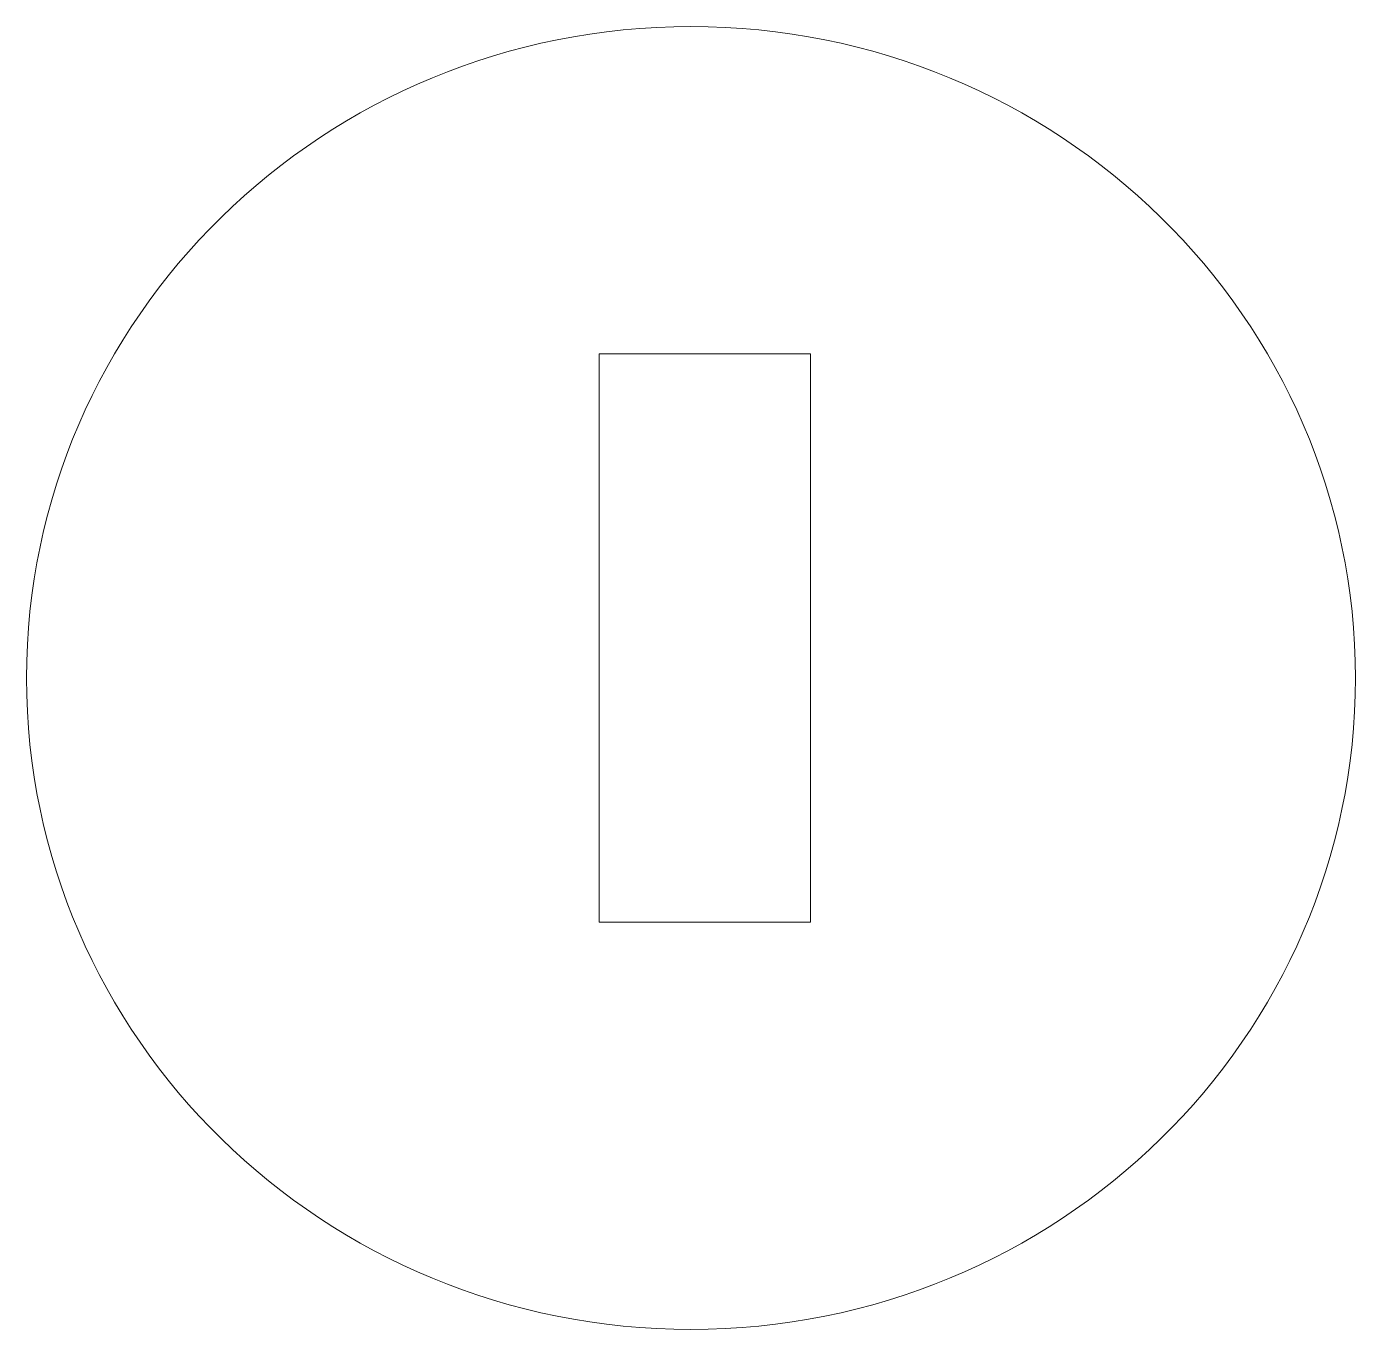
# Model space of a CAD drawing. Header units: millimetres. Extents: x 3313.9 to 3332.9, y 1426.1 to 1444.8.
import ezdxf

# ---------------------------------------------------------------- set-up
doc = ezdxf.new("R2010")
doc.units = ezdxf.units.MM

msp = doc.modelspace()

# ---------------------------------------------------------------- linework, layer by layer
at = {"lineweight": 20}
msp.add_ellipse((3323.389, 1435.448), major_axis=(9.512, 0), ratio=0.98062, dxfattribs=at)
for points, knots in [([(3322.076, 1440.09), (3322.076, 1440.09), (3322.076, 1431.953), (3322.076, 1431.953), (3322.076, 1431.953), (3322.076, 1431.953), (3322.076, 1431.953), (3322.076, 1431.953)], [0, 0, 0, 0, 0.333333, 0.333333, 0.333333, 0.333333, 1, 1, 1, 1]), ([(3322.076, 1440.09), (3322.076, 1440.09), (3325.101, 1440.09), (3325.101, 1440.09), (3325.101, 1440.09), (3325.101, 1440.09), (3325.101, 1431.953), (3325.101, 1431.953), (3325.101, 1431.953), (3325.101, 1431.953), (3325.101, 1431.953), (3325.101, 1431.953)], [0, 0, 0, 0, 0.25, 0.25, 0.25, 0.25, 0.5, 0.5, 0.5, 0.5, 1, 1, 1, 1])]:
    msp.add_open_spline(points, degree=3, knots=knots, dxfattribs=at)
msp.add_open_spline([(3322.076, 1431.953), (3322.076, 1431.953), (3325.101, 1431.953), (3325.101, 1431.953)], degree=3, dxfattribs=at)

doc.saveas('drawing.dxf')
